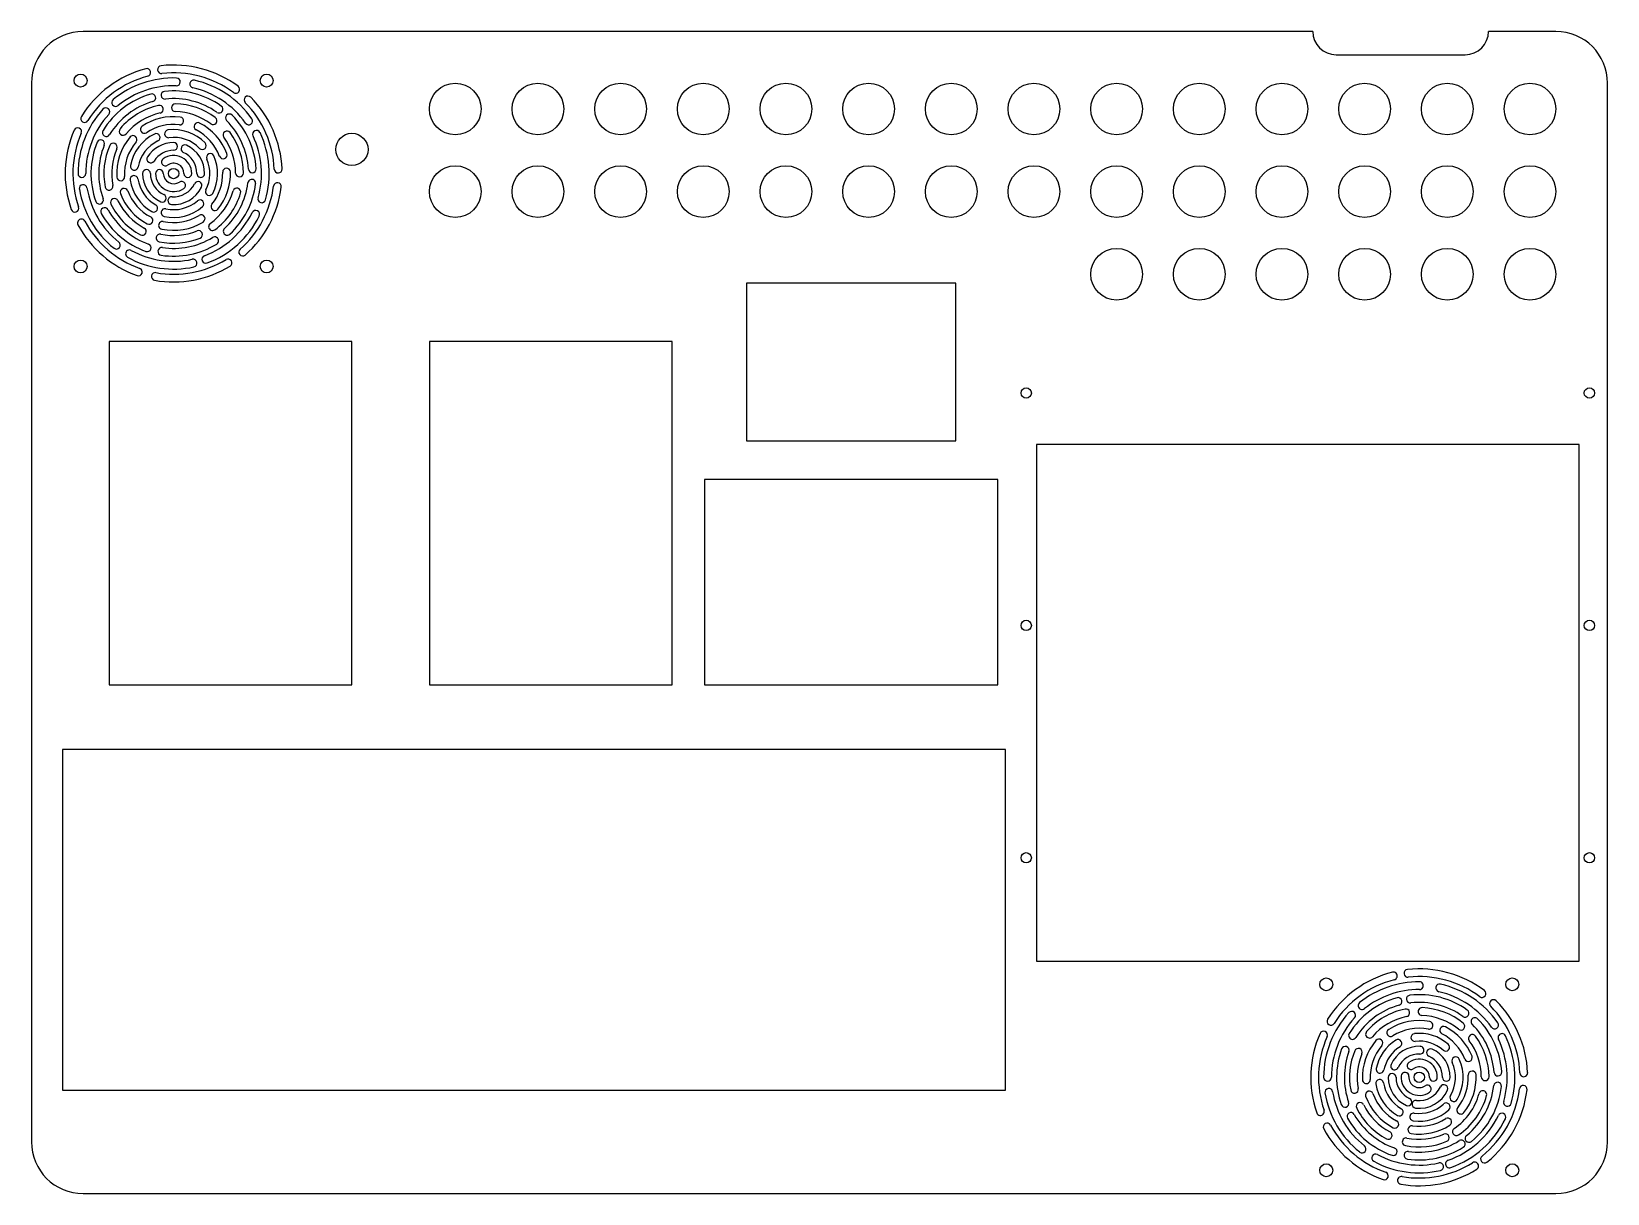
# Model space of a CAD drawing. Header units: millimetres. Extents: x -271 to 339, y -361 to 89.
import ezdxf

# ---------------------------------------------------------------- set-up
doc = ezdxf.new("R2010")
doc.units = ezdxf.units.MM

msp = doc.modelspace()

# ---------------------------------------------------------------- linework, layer by layer
at = {"color": 7, "linetype": 'Continuous', "lineweight": 25}
for p, q in [((225.23, 89.11), (-250.71, 89.11)), ((319.29, 89.11), (293.23, 89.11)), ((234.23, 80.11), (284.23, 80.11)), ((-270.71, 69.11), (-270.71, -340.89)), ((339.29, -340.89), (339.29, 69.11)), ((87.04, -8.39), (6.04, -8.39)), ((6.04, -8.39), (6.04, -69.39)), ((87.04, -69.39), (87.04, -8.39)), ((-146.71, -30.89), (-240.71, -30.89)), ((-240.71, -30.89), (-240.71, -163.89)), ((-146.71, -163.89), (-146.71, -30.89)), ((-22.71, -30.89), (-116.71, -30.89)), ((-116.71, -30.89), (-116.71, -163.89)), ((-22.71, -163.89), (-22.71, -30.89)), ((6.04, -69.39), (87.04, -69.39)), ((328.29, -70.89), (118.29, -70.89)), ((118.29, -70.89), (118.29, -270.89)), ((328.29, -270.89), (328.29, -70.89)), ((103.29, -84.39), (-10.21, -84.39)), ((-10.21, -84.39), (-10.21, -163.89)), ((103.29, -163.89), (103.29, -84.39)), ((-240.71, -163.89), (-146.71, -163.89)), ((-116.71, -163.89), (-22.71, -163.89)), ((-10.21, -163.89), (103.29, -163.89)), ((106.29, -188.89), (-258.71, -188.89)), ((-258.71, -188.89), (-258.71, -320.89)), ((106.29, -320.89), (106.29, -188.89)), ((118.29, -270.89), (328.29, -270.89)), ((-258.71, -320.89), (106.29, -320.89)), ((-250.71, -360.89), (319.29, -360.89))]:
    msp.add_line(p, q, dxfattribs=at)
for centre, radius in [((-251.71, 70.11), 2.5), ((-179.71, 70.11), 2.5), ((-106.71, 59.11), 10), ((-74.71, 59.11), 10), ((-42.71, 59.11), 10), ((-10.71, 59.11), 10), ((21.29, 59.11), 10), ((53.29, 59.11), 10), ((85.29, 59.11), 10), ((117.29, 59.11), 10), ((149.29, 59.11), 10), ((181.29, 59.11), 10), ((213.29, 59.11), 10), ((245.29, 59.11), 10), ((277.29, 59.11), 10), ((309.29, 59.11), 10), ((-146.71, 43.43), 6.25), ((-106.71, 27.11), 10), ((-74.71, 27.11), 10), ((-42.71, 27.11), 10), ((-10.71, 27.11), 10), ((21.29, 27.11), 10), ((53.29, 27.11), 10), ((85.29, 27.11), 10), ((117.29, 27.11), 10), ((149.29, 27.11), 10), ((181.29, 27.11), 10), ((213.29, 27.11), 10), ((245.29, 27.11), 10), ((277.29, 27.11), 10), ((309.29, 27.11), 10), ((-215.71, 34.11), 2), ((-251.71, -1.89), 2.5), ((-179.71, -1.89), 2.5), ((149.29, -4.89), 10), ((181.29, -4.89), 10), ((213.29, -4.89), 10), ((245.29, -4.89), 10), ((277.29, -4.89), 10), ((309.29, -4.89), 10), ((114.29, -50.89), 2), ((332.29, -50.89), 2), ((114.29, -140.89), 2), ((332.29, -140.89), 2), ((114.29, -230.89), 2), ((332.29, -230.89), 2), ((230.43, -279.89), 2.5), ((302.43, -279.89), 2.5), ((266.43, -315.89), 2), ((230.43, -351.89), 2.5), ((302.43, -351.89), 2.5)]:
    msp.add_circle(centre, radius, dxfattribs=at)
for centre, radius, start, end in [((-250.71, 69.11), 20, 90, 180), ((234.23, 89.11), 9, 180, 270), ((284.23, 89.11), 9, 270, 0), ((319.29, 69.11), 20, 0, 90), ((-215.7, 34.11), 42, 104.8384, 148.26218), ((-226.08, 73.26), 1.5, 284.8384, 104.8384), ((-220.4, 74.34), 1.5, 96.65192, 276.65192), ((-215.71, 34.11), 42, 53.54398, 96.65192), ((-215.7, 34.11), 39, 104.8384, 148.26218), ((-215.71, 34.11), 37, 88.26543, 129.23686), ((-215.71, 34.11), 34, 88.26543, 129.23686), ((-215.71, 34.11), 39, 53.54398, 96.65192), ((-214.63, 69.6), 1.5, 268.26543, 88.26543), ((-207.97, 68.76), 1.5, 77.42113, 257.42113), ((-215.71, 34.11), 34, 35.0038, 77.42113), ((-215.71, 34.11), 37, 35.0038, 77.42113), ((-191.64, 66.69), 1.5, 233.54398, 53.54398), ((-215.7, 34.11), 32, 106.05702, 148.70119), ((-215.7, 34.11), 29, 106.05702, 148.70119), ((-238.16, 61.61), 1.5, 129.23686, 309.23686), ((-224.14, 63.42), 1.5, 286.05702, 106.05702), ((-219.04, 64.43), 1.5, 96.27597, 276.27597), ((-215.71, 34.11), 32, 54.79711, 96.27597), ((-215.71, 34.11), 29, 54.79711, 96.27597), ((-215.02, 59.6), 1.5, 88.45623, 268.45623), ((-215.71, 34.11), 27, 53.29841, 88.45623), ((-186.93, 62.61), 1.5, 44.71148, 224.71148), ((-215.71, 34.11), 39, 2.43794, 44.71148), ((-215.71, 34.11), 42, 2.43794, 44.71148), ((-215.71, 34.11), 37, 137.65131, 180), ((-250.15, 55.41), 1.5, 148.26218, 328.26218), ((-215.71, 34.11), 34, 137.65131, 180), ((-241.95, 58.02), 1.5, 317.65131, 137.65131), ((-215.7, 34.11), 27, 102.40311, 140.14945), ((-215.7, 34.11), 24, 102.40311, 140.14945), ((-215.71, 34.11), 22, 83.30052, 123.63289), ((-221.18, 59.01), 1.5, 282.40311, 102.40311), ((-215.71, 34.11), 24, 53.29841, 88.45623), ((-213.32, 54.47), 1.5, 263.30052, 83.30052), ((-200.47, 54.56), 1.5, 233.29841, 53.29841), ((-198.12, 59.03), 1.5, 234.79711, 54.79711), ((-194.12, 55.66), 1.5, 44.93904, 224.93904), ((-215.71, 34.11), 32, 3.31531, 44.93904), ((-186.63, 54.48), 1.5, 215.0038, 35.0038), ((-215.7, 34.11), 42, 156.41547, 199.41016), ((-215.7, 34.11), 39, 156.41547, 199.41016), ((-252.82, 50.31), 1.5, 336.41547, 156.41547), ((-241.77, 49.95), 1.5, 148.70119, 328.70119), ((-235.28, 50.45), 1.5, 140.14945, 320.14945), ((-215.7, 34.11), 17, 115.83768, 169.50004), ((-227.06, 51.18), 1.5, 123.63289, 303.63289), ((-215.71, 34.11), 19, 83.30052, 123.63289), ((-222.46, 48.06), 1.5, 295.83768, 115.83768), ((-217.7, 49.48), 1.5, 97.35371, 277.35371), ((-215.71, 34.11), 17, 44.10737, 97.35371), ((-206.31, 52.34), 1.5, 62.73253, 242.73253), ((-215.71, 34.11), 19, 20.50663, 62.73253), ((-215.71, 34.11), 22, 20.50663, 62.73253), ((-195.06, 49.07), 1.5, 35.91718, 215.91718), ((-215.71, 34.11), 29, 3.31531, 44.93904), ((-215.71, 34.11), 27, 0.42498, 35.91718), ((-183.63, 49.32), 1.5, 25.36935, 205.36935), ((-215.7, 34.11), 37, 343.95276, 25.36935), ((-215.7, 34.11), 32, 157.69206, 199.75005), ((-243.92, 45.69), 1.5, 337.69206, 157.69206), ((-215.7, 34.11), 29, 157.69206, 199.75005), ((-215.7, 34.11), 27, 156.36702, 191.15028), ((-239.06, 44.33), 1.5, 336.36702, 156.36702), ((-215.7, 34.11), 24, 156.36702, 191.15028), ((-215.71, 34.11), 22, 139.98916, 183.62601), ((-215.71, 34.11), 19, 139.98916, 183.62601), ((-231.41, 47.29), 1.5, 319.98916, 139.98916), ((-215.7, 34.11), 14, 115.83768, 169.50004), ((-215.71, 34.11), 12, 90, 147.44684), ((-215.71, 34.11), 9, 90, 147.44684), ((-215.71, 34.11), 14, 44.10737, 97.35371), ((-215.71, 44.61), 1.5, 270, 90), ((-211.35, 43.67), 1.5, 65.5032, 245.5032), ((-215.71, 34.11), 12, 0.02442, 65.5032), ((-204.58, 44.9), 1.5, 224.10737, 44.10737), ((-215.71, 34.11), 24, 0.42498, 35.91718), ((-215.7, 34.11), 34, 343.95276, 25.36935), ((-230.94, 36.93), 1.5, 169.50004, 349.50004), ((-224.56, 39.76), 1.5, 147.44684, 327.44684), ((-218.91, 38.58), 1.5, 125.604, 305.604), ((-215.71, 34.11), 7, 0, 125.604), ((-215.71, 34.11), 4, 0, 125.604), ((-215.71, 34.11), 9, 0.02442, 65.5032), ((-215.71, 34.11), 14, 333.05838, 23.62734), ((-201.51, 40.33), 1.5, 23.62734, 203.62734), ((-215.71, 34.11), 17, 333.05838, 23.62734), ((-196.5, 41.3), 1.5, 200.50663, 20.50663), ((-251.21, 34.11), 1.5, 180, 0), ((-236.17, 32.81), 1.5, 183.62601, 3.62601), ((-231.03, 31.8), 1.5, 8.56916, 188.56916), ((-215.7, 34.11), 17, 188.56916, 240.23551), ((-215.7, 34.11), 14, 188.56916, 240.23551), ((-226.2, 34.12), 1.5, 359.93966, 179.93966), ((-215.7, 34.11), 12, 179.93966, 245.39608), ((-215.7, 34.11), 9, 179.93966, 245.39608), ((-221.2, 34.11), 1.5, 359.9586, 179.9586), ((-215.7, 34.11), 7, 179.9586, 303.97762), ((-215.7, 34.11), 4, 179.9586, 303.97762), ((-212.63, 29.55), 1.5, 303.97762, 123.97762), ((-210.21, 34.11), 1.5, 180, 0), ((-206.27, 29.5), 1.5, 333.9149, 153.9149), ((-205.21, 34.12), 1.5, 180.02442, 0.02442), ((-215.7, 34.11), 19, 321.19614, 1.58462), ((-215.7, 34.11), 22, 321.19614, 1.58462), ((-195.21, 34.68), 1.5, 1.58462, 181.58462), ((-215.71, 34.11), 29, 312.74415, 352.88914), ((-190.21, 34.3), 1.5, 180.42498, 0.42498), ((-185.44, 30.34), 1.5, 352.88914, 172.88914), ((-185.26, 35.88), 1.5, 183.31531, 3.31531), ((-175.52, 29.06), 1.5, 352.82635, 172.82635), ((-175.24, 35.83), 1.5, 182.43794, 2.43794), ((-250.73, 28.31), 1.5, 9.40563, 189.40563), ((-215.7, 34.11), 37, 189.40563, 231.39993), ((-215.7, 34.11), 34, 189.40563, 231.39993), ((-240.72, 29.18), 1.5, 191.15028, 11.15028), ((-238.61, 22.92), 1.5, 26.03945, 206.03945), ((-234.88, 26.87), 1.5, 20.67166, 200.67166), ((-215.7, 34.11), 22, 200.67166, 242.27561), ((-215.7, 34.11), 19, 200.67166, 242.27561), ((-220.08, 24.56), 1.5, 245.39608, 65.39608), ((-216.4, 23.64), 1.5, 86.18613, 266.18613), ((-215.7, 34.11), 12, 266.18613, 333.9149), ((-215.7, 34.11), 9, 266.18613, 333.9149), ((-201.89, 27.09), 1.5, 153.05838, 333.05838), ((-215.71, 34.11), 24, 306.15302, 343.71651), ((-215.71, 34.11), 27, 306.15302, 343.71651), ((-215.71, 34.11), 32, 312.74415, 352.88914), ((-191.23, 26.96), 1.5, 343.71651, 163.71651), ((-215.71, 34.11), 39, 311.28078, 352.82635), ((-215.71, 34.11), 42, 311.28078, 352.82635), ((-181.59, 24.3), 1.5, 163.95276, 343.95276), ((-253.9, 20.65), 1.5, 199.41016, 19.41016), ((-244.41, 23.8), 1.5, 199.75005, 19.75005), ((-242.4, 19.37), 1.5, 28.90027, 208.90027), ((-215.7, 34.11), 32, 208.90027, 250.46859), ((-215.7, 34.11), 29, 208.90027, 250.46859), ((-215.7, 34.11), 27, 206.03945, 241.6181), ((-215.7, 34.11), 24, 206.03945, 241.6181), ((-223.4, 20.66), 1.5, 240.23551, 60.23551), ((-219.04, 18.98), 1.5, 77.58242, 257.58242), ((-215.7, 34.11), 17, 257.58242, 311.07154), ((-215.7, 34.11), 14, 257.58242, 311.07154), ((-205.52, 22.43), 1.5, 311.07154, 131.07154), ((-215.7, 34.11), 34, 290.54545, 333.56322), ((-199.73, 21.27), 1.5, 141.19614, 321.19614), ((-183.92, 18.31), 1.5, 333.56322, 153.56322), ((-251.41, 14.99), 1.5, 28.16945, 208.16945), ((-215.7, 34.11), 42, 208.16945, 250.30515), ((-215.7, 34.11), 39, 208.16945, 250.30515), ((-227.82, 11.68), 1.5, 241.6181, 61.6181), ((-225.24, 15.96), 1.5, 242.27561, 62.27561), ((-220.02, 14.07), 1.5, 77.85507, 257.85507), ((-215.7, 34.11), 22, 257.85507, 301.35692), ((-215.7, 34.11), 19, 257.85507, 301.35692), ((-205.04, 16.61), 1.5, 301.35692, 121.35692), ((-215.7, 34.11), 37, 290.54545, 333.56322), ((-200.66, 13.52), 1.5, 126.15302, 306.15302), ((-195, 11.71), 1.5, 132.74415, 312.74415), ((-237.85, 6.37), 1.5, 231.39993, 51.39993), ((-225.9, 5.37), 1.5, 250.46859, 70.46859), ((-221.01, 9.17), 1.5, 77.98965, 257.98965), ((-215.7, 34.11), 27, 257.98965, 292.28262), ((-215.7, 34.11), 24, 257.98965, 292.28262), ((-215.7, 34.11), 32, 261.32656, 301.37627), ((-215.7, 34.11), 29, 261.32656, 301.37627), ((-206.04, 10.52), 1.5, 292.28262, 112.28262), ((-199.82, 8.07), 1.5, 301.37627, 121.37627), ((-232.81, 3), 1.5, 61.19972, 241.19972), ((-215.7, 34.11), 37, 241.19972, 282.27424), ((-215.7, 34.11), 34, 241.19972, 282.27424), ((-215.7, 34.11), 39, 259.85963, 301.34509), ((-220.3, 3.96), 1.5, 81.32656, 261.32656), ((-208.16, -0.58), 1.5, 282.27424, 102.27424), ((-203.24, 0.87), 1.5, 110.54545, 290.54545), ((-194.64, -0.48), 1.5, 301.34509, 121.34509), ((-188.99, 3.68), 1.5, 131.28078, 311.28078), ((-229.35, -4.02), 1.5, 250.30515, 70.30515), ((-222.83, -5.75), 1.5, 79.85963, 259.85963), ((-215.7, 34.11), 42, 259.85963, 301.34509), ((262.03, -275.63), 1.5, 96.2492, 276.2492), ((266.43, -315.89), 42, 53.13188, 96.2492), ((266.44, -315.89), 42, 104.34403, 147.67777), ((266.44, -315.89), 39, 104.34403, 147.67777), ((266.43, -315.89), 37, 89.87559, 128.57143), ((256.4, -276.66), 1.5, 284.34403, 104.34403), ((266.43, -315.89), 39, 53.13188, 96.2492), ((266.51, -280.39), 1.5, 269.87559, 89.87559), ((274.33, -281.28), 1.5, 77.14286, 257.14286), ((266.44, -315.89), 37, 34.78245, 77.14286), ((266.44, -315.89), 32, 105.60681, 147.91187), ((266.43, -315.89), 34, 89.87559, 128.57143), ((258.23, -286.52), 1.5, 285.60681, 105.60681), ((262.99, -285.59), 1.5, 96.4833, 276.4833), ((266.43, -315.89), 32, 54.43547, 96.4833), ((266.44, -315.89), 34, 34.78245, 77.14286), ((290.73, -283.49), 1.5, 233.13188, 53.13188), ((295.16, -287.34), 1.5, 44.82063, 224.82063), ((266.43, -315.89), 42, 2.45024, 44.82063), ((266.43, -315.89), 37, 137.376, 180), ((240.31, -291.85), 1.5, 317.376, 137.376), ((266.44, -315.89), 29, 105.60681, 147.91187), ((244.3, -288.14), 1.5, 128.57143, 308.57143), ((266.44, -315.89), 27, 101.77742, 139.05065), ((266.44, -315.89), 24, 101.77742, 139.05065), ((261.23, -290.93), 1.5, 281.77742, 101.77742), ((266.43, -315.89), 29, 54.43547, 96.4833), ((267.49, -290.41), 1.5, 87.62207, 267.62207), ((266.43, -315.89), 24, 50.80772, 87.62207), ((266.43, -315.89), 27, 50.80772, 87.62207), ((284.17, -291.08), 1.5, 234.43547, 54.43547), ((266.43, -315.89), 39, 2.45024, 44.82063), ((229.39, -299.53), 1.5, 336.17857, 156.17857), ((232.21, -294.24), 1.5, 147.67777, 327.67777), ((266.43, -315.89), 34, 137.376, 180), ((240.6, -299.69), 1.5, 147.91187, 327.91187), ((247.18, -299.18), 1.5, 139.05065, 319.05065), ((255.41, -298.61), 1.5, 122.53159, 302.53159), ((266.43, -315.89), 22, 79.26604, 122.53159), ((266.43, -315.89), 19, 79.26604, 122.53159), ((266.43, -315.89), 17, 48.7367, 96.34991), ((270.25, -295.75), 1.5, 259.26604, 79.26604), ((275.89, -297.7), 1.5, 62.53159, 242.53159), ((266.44, -315.89), 22, 21.83669, 62.53159), ((282.55, -296.13), 1.5, 230.80772, 50.80772), ((287.98, -294.3), 1.5, 45.05473, 225.05473), ((266.43, -315.89), 29, 3.76872, 45.05473), ((266.43, -315.89), 32, 3.76872, 45.05473), ((295.59, -295.64), 1.5, 214.78245, 34.78245), ((266.44, -315.89), 42, 156.17857, 199.10634), ((266.44, -315.89), 39, 156.17857, 199.10634), ((266.44, -315.89), 32, 159.92775, 199.34045), ((237.79, -305.42), 1.5, 339.92775, 159.92775), ((242.86, -306.19), 1.5, 337.63229, 157.63229), ((266.43, -315.89), 22, 139.56143, 182.53159), ((266.43, -315.89), 19, 139.56143, 182.53159), ((250.83, -302.6), 1.5, 319.56143, 139.56143), ((266.44, -315.89), 17, 122.19312, 168.34991), ((266.44, -315.89), 14, 122.19312, 168.34991), ((266.43, -315.89), 12, 88.22452, 155.48089), ((258.18, -302.78), 1.5, 302.19312, 122.19312), ((264.72, -300.49), 1.5, 96.34991, 276.34991), ((266.43, -315.89), 14, 48.7367, 96.34991), ((266.76, -305.4), 1.5, 268.22452, 88.22452), ((270.79, -306.34), 1.5, 65.48089, 245.48089), ((266.43, -315.89), 12, 359.84855, 65.48089), ((266.44, -315.89), 19, 21.83669, 62.53159), ((276.66, -304.24), 1.5, 228.7367, 48.7367), ((287.01, -300.83), 1.5, 36.1935, 216.1935), ((266.43, -315.89), 24, 0.45043, 36.1935), ((266.43, -315.89), 27, 0.45043, 36.1935), ((298.42, -300.49), 1.5, 25.71429, 205.71429), ((266.44, -315.89), 34, 344.05201, 25.71429), ((266.44, -315.89), 37, 344.05201, 25.71429), ((266.44, -315.89), 29, 159.92775, 199.34045), ((266.44, -315.89), 27, 157.63229, 190.47922), ((266.44, -315.89), 24, 157.63229, 190.47922), ((256.88, -311.53), 1.5, 155.48089, 335.48089), ((266.43, -315.89), 9, 88.22452, 155.48089), ((263.28, -311.39), 1.5, 125.00897, 305.00897), ((266.43, -315.89), 7, 359.75025, 125.00897), ((266.43, -315.89), 9, 359.84855, 65.48089), ((266.43, -315.89), 14, 329.5061, 24.34991), ((280.56, -309.5), 1.5, 24.34991, 204.34991), ((266.43, -315.89), 17, 329.5061, 24.34991), ((285.46, -308.26), 1.5, 201.83669, 21.83669), ((230.93, -315.89), 1.5, 180, 0), ((245.95, -316.8), 1.5, 182.53159, 2.53159), ((251.12, -318.24), 1.5, 8.70806, 188.70806), ((251.26, -312.76), 1.5, 168.34991, 348.34991), ((255.94, -315.91), 1.5, 0.08855, 180.08855), ((266.44, -315.89), 12, 180.08855, 245.48089), ((266.44, -315.89), 9, 180.08855, 245.48089), ((266.44, -315.89), 7, 175.63119, 305.00897), ((260.95, -315.47), 1.5, 355.63119, 175.63119), ((266.44, -315.89), 4, 175.63119, 305.00897), ((266.43, -315.89), 4, 359.75025, 125.00897), ((271.93, -315.92), 1.5, 179.75025, 359.75025), ((276.93, -315.92), 1.5, 179.84855, 359.84855), ((266.44, -315.89), 19, 321.60293, 2.53159), ((266.44, -315.89), 22, 321.60293, 2.53159), ((286.92, -314.98), 1.5, 2.53159, 182.53159), ((291.93, -315.69), 1.5, 180.45043, 0.45043), ((296.87, -313.89), 1.5, 183.76872, 3.76872), ((306.9, -314.16), 1.5, 182.45024, 2.45024), ((231.42, -321.72), 1.5, 9.44946, 189.44946), ((266.44, -315.89), 37, 189.44946, 231.42857), ((266.44, -315.89), 34, 189.44946, 231.42857), ((241.36, -320.53), 1.5, 190.47922, 10.47922), ((247.1, -322.71), 1.5, 19.41248, 199.41248), ((266.44, -315.89), 22, 199.41248, 242.53159), ((266.44, -315.89), 19, 199.41248, 242.53159), ((266.44, -315.89), 17, 188.70806, 240.34991), ((266.44, -315.89), 14, 188.70806, 240.34991), ((266.44, -315.89), 12, 263.07625, 335.48089), ((266.44, -315.89), 9, 263.07625, 335.48089), ((269.59, -320.4), 1.5, 305.00897, 125.00897), ((275.99, -320.25), 1.5, 335.48089, 155.48089), ((279.79, -323.76), 1.5, 149.5061, 329.5061), ((266.44, -315.89), 24, 304.29669, 344.76493), ((266.44, -315.89), 27, 304.29669, 344.76493), ((266.44, -315.89), 29, 309.12433, 353.62616), ((266.44, -315.89), 32, 309.12433, 353.62616), ((291.04, -322.59), 1.5, 344.76493, 164.76493), ((266.44, -315.89), 39, 308.54978, 353.39206), ((266.44, -315.89), 42, 308.54978, 353.39206), ((296.75, -319.28), 1.5, 353.62616, 173.62616), ((306.67, -320.55), 1.5, 353.39206, 173.39206), ((228.17, -329.15), 1.5, 199.10634, 19.10634), ((237.66, -325.99), 1.5, 199.34045, 19.34045), ((243.57, -327.17), 1.5, 26.26018, 206.26018), ((266.44, -315.89), 27, 206.26018, 241.90779), ((266.44, -315.89), 24, 206.26018, 241.90779), ((258.77, -329.36), 1.5, 240.34991, 60.34991), ((262.08, -325.45), 1.5, 245.48089, 65.48089), ((265.17, -326.31), 1.5, 83.07625, 263.07625), ((266.44, -315.89), 17, 262.04322, 312.34991), ((266.44, -315.89), 14, 262.04322, 312.34991), ((276.88, -327.34), 1.5, 312.34991, 132.34991), ((282.5, -328.62), 1.5, 141.60293, 321.60293), ((300.57, -325.64), 1.5, 164.05201, 344.05201), ((230.78, -335.09), 1.5, 28.30582, 208.30582), ((266.44, -315.89), 39, 208.30582, 250.53491), ((239.96, -331.03), 1.5, 29.75226, 209.75226), ((266.44, -315.89), 32, 209.75226, 250.76902), ((266.44, -315.89), 29, 209.75226, 250.76902), ((256.98, -334.08), 1.5, 242.53159, 62.53159), ((263.55, -336.19), 1.5, 81.91165, 261.91165), ((264.29, -331.24), 1.5, 82.04322, 262.04322), ((266.44, -315.89), 22, 261.91165, 302.53159), ((266.44, -315.89), 19, 261.91165, 302.53159), ((277.46, -333.17), 1.5, 302.53159, 122.53159), ((266.44, -315.89), 34, 289.18358, 334.28571), ((266.44, -315.89), 37, 289.18358, 334.28571), ((298.42, -331.29), 1.5, 334.28571, 154.28571), ((-250.71, -340.89), 20, 180, 270), ((266.44, -315.89), 42, 208.30582, 250.53491), ((254.43, -338.39), 1.5, 241.90779, 61.90779), ((261.38, -340.88), 1.5, 78.56652, 258.56652), ((266.44, -315.89), 27, 258.56652, 293.33636), ((266.44, -315.89), 24, 258.56652, 293.33636), ((266.44, -315.89), 29, 261.76327, 302.19759), ((276.54, -339.3), 1.5, 293.33636, 113.33636), ((280.8, -336.96), 1.5, 124.29669, 304.29669), ((282.69, -341.7), 1.5, 302.19759, 122.19759), ((285.68, -339.55), 1.5, 129.12433, 309.12433), ((319.29, -340.89), 20, 270, 0), ((244.3, -343.65), 1.5, 231.42857, 51.42857), ((249.51, -347.1), 1.5, 61.52187, 241.52187), ((266.44, -315.89), 34, 241.52187, 282.85714), ((256.39, -344.69), 1.5, 250.76902, 70.76902), ((262.07, -346.07), 1.5, 81.76327, 261.76327), ((266.44, -315.89), 32, 261.76327, 302.19759), ((291.67, -347.56), 1.5, 128.54978, 308.54978), ((266.44, -315.89), 37, 241.52187, 282.85714), ((252.94, -354.08), 1.5, 250.53491, 70.53491), ((266.44, -315.89), 42, 260.17554, 301.96349), ((266.44, -315.89), 39, 260.17554, 301.96349), ((274.34, -350.5), 1.5, 282.85714, 102.85714), ((278.1, -349.42), 1.5, 109.18358, 289.18358), ((287.88, -350.25), 1.5, 301.96349, 121.96349), ((259.53, -355.8), 1.5, 80.17554, 260.17554)]:
    msp.add_arc(centre, radius, start, end, dxfattribs=at)

doc.saveas('drawing.dxf')
